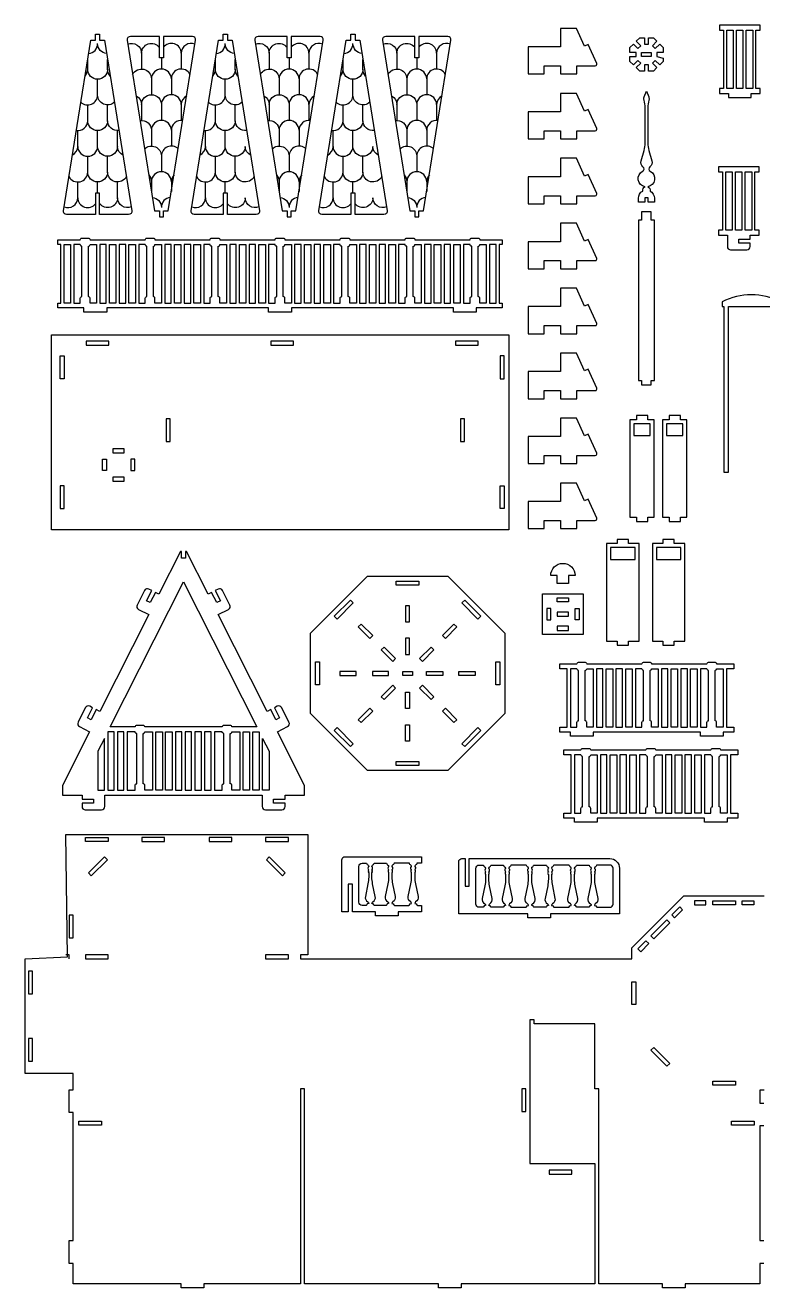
# Model space of a CAD drawing. Extents: x 64.8 to 151.3, y 2.3 to 77.9.
# Drawn here: x 65.42 to 88.12, y 39 to 77.87 of the extents above; entities that cross this region are included whole.
import ezdxf

# ---------------------------------------------------------------- set-up
doc = ezdxf.new("R2010")
doc.units = 0
doc.header["$MEASUREMENT"] = 0
doc.layers.add('LAYER1', color=18, linetype='CONTINUOUS')

msp = doc.modelspace()

# ---------------------------------------------------------------- linework, layer by layer
at = {"layer": 'LAYER1'}
for points in [[(80.897, 77.209), (80.897, 76.375), (81.397, 76.375), (81.397, 76.625), (81.897, 76.625), (81.897, 76.375), (82.397, 76.375), (82.397, 76.625), (82.965, 76.625, 0.543691), (83.01, 76.695), (82.749, 77.28), (82.635, 77.228), (82.389, 77.776), (81.897, 77.776), (81.897, 77.209)], [(67.434, 77.411), (67.583, 77.411), (67.583, 77.604), (67.708, 77.604), (67.708, 77.411), (67.857, 77.411), (68.699, 72.163, -0.464243), (68.6, 72.047), (67.708, 72.047), (67.708, 72.708), (67.583, 72.708), (67.583, 72.047), (66.691, 72.047, -0.464243), (66.593, 72.163)], [(69.397, 72.163), (69.546, 72.163), (69.546, 71.97), (69.671, 71.97), (69.671, 72.163), (69.82, 72.163), (70.662, 77.411, 0.464243), (70.563, 77.527), (69.671, 77.527), (69.671, 76.866), (69.546, 76.866), (69.546, 77.527), (68.654, 77.527, 0.464243), (68.556, 77.411)], [(71.365, 77.411), (71.514, 77.411), (71.514, 77.604), (71.639, 77.604), (71.639, 77.411), (71.788, 77.411), (72.629, 72.163, -0.464243), (72.531, 72.047), (71.639, 72.047), (71.639, 72.708), (71.514, 72.708), (71.514, 72.047), (70.622, 72.047, -0.464243), (70.523, 72.163)], [(73.328, 72.163), (73.477, 72.163), (73.477, 71.97), (73.602, 71.97), (73.602, 72.163), (73.751, 72.163), (74.592, 77.411, 0.464243), (74.494, 77.527), (73.602, 77.527), (73.602, 76.866), (73.477, 76.866), (73.477, 77.527), (72.585, 77.527, 0.464243), (72.487, 77.411)], [(75.295, 77.411), (75.445, 77.411), (75.445, 77.604), (75.57, 77.604), (75.57, 77.411), (75.719, 77.411), (76.56, 72.163, -0.464243), (76.461, 72.047), (75.57, 72.047), (75.57, 72.708), (75.445, 72.708), (75.445, 72.047), (74.553, 72.047, -0.464243), (74.454, 72.163)], [(77.258, 72.163), (77.408, 72.163), (77.408, 71.97), (77.533, 71.97), (77.533, 72.163), (77.682, 72.163), (78.523, 77.411, 0.464243), (78.424, 77.527), (77.533, 77.527), (77.533, 76.866), (77.408, 76.866), (77.408, 77.527), (76.516, 77.527, 0.464243), (76.417, 77.411)], [(84.66, 73.378, -0.718799), (84.583, 72.902, -0.374013), (84.653, 72.769, -0.284044), (84.79, 72.547), (84.79, 72.431), (84.593, 72.431), (84.593, 72.556), (84.49, 72.556), (84.49, 72.431), (84.293, 72.431), (84.293, 72.547, -0.284044), (84.43, 72.769, -0.374013), (84.5, 72.902, -0.718799), (84.423, 73.378, 0.544401), (84.435, 73.516, -0.306065), (84.375, 73.7), (84.468, 74.021, 0.070039), (84.5, 74.25), (84.5, 75.335, 0.071071), (84.467, 75.567, -0.166187), (84.471, 75.665), (84.541, 75.843), (84.611, 75.665, -0.166187), (84.616, 75.567, 0.071071), (84.583, 75.335), (84.583, 74.25, 0.070039), (84.615, 74.021), (84.707, 73.7, -0.306065), (84.648, 73.516, 0.544401)], [(80.897, 75.209), (80.897, 74.375), (81.397, 74.375), (81.397, 74.625), (81.897, 74.625), (81.897, 74.375), (82.397, 74.375), (82.397, 74.625), (82.965, 74.625, 0.543691), (83.01, 74.695), (82.749, 75.28), (82.635, 75.228), (82.389, 75.776), (81.897, 75.776), (81.897, 75.209)], [(80.897, 73.209), (80.897, 72.375), (81.397, 72.375), (81.397, 72.625), (81.897, 72.625), (81.897, 72.375), (82.397, 72.375), (82.397, 72.625), (82.965, 72.625, 0.543691), (83.01, 72.695), (82.749, 73.28), (82.635, 73.228), (82.389, 73.776), (81.897, 73.776), (81.897, 73.209)], [(87.032, 71.06, 0.414214), (87.132, 70.96), (87.632, 70.96, 0.414214), (87.732, 71.06), (87.732, 71.16), (87.382, 71.16), (87.382, 71.285), (87.732, 71.285), (87.732, 71.41), (88.007, 71.41), (88.007, 71.56), (87.882, 71.56), (87.882, 73.36), (88.007, 73.36), (88.007, 73.51), (86.757, 73.51), (86.757, 73.36), (86.882, 73.36), (86.882, 71.56), (86.757, 71.56), (86.757, 71.41), (87.032, 71.41)], [(80.897, 71.209), (80.897, 70.375), (81.397, 70.375), (81.397, 70.625), (81.897, 70.625), (81.897, 70.375), (82.397, 70.375), (82.397, 70.625), (82.965, 70.625, 0.543691), (83.01, 70.695), (82.749, 71.28), (82.635, 71.228), (82.389, 71.776), (81.897, 71.776), (81.897, 71.209)], [(80.097, 69.169), (79.297, 69.169), (79.297, 69.044), (78.597, 69.044), (78.597, 69.169), (73.611, 69.169), (73.611, 69.044), (72.911, 69.044), (72.911, 69.169), (67.925, 69.169), (67.925, 69.044), (67.225, 69.044), (67.225, 69.169), (66.425, 69.169), (66.425, 69.319), (66.511, 69.319), (66.511, 71.119), (66.425, 71.119), (66.425, 71.269), (67.111, 71.269, -0.414214), (67.161, 71.319), (67.361, 71.319, -0.414214), (67.411, 71.269), (69.111, 71.269, -0.414214), (69.161, 71.319), (69.361, 71.319, -0.414214), (69.411, 71.269), (71.111, 71.269, -0.414214), (71.161, 71.319), (71.361, 71.319, -0.414214), (71.411, 71.269), (73.111, 71.269, -0.414214), (73.161, 71.319), (73.361, 71.319, -0.414214), (73.411, 71.269), (75.111, 71.269, -0.414214), (75.161, 71.319), (75.361, 71.319, -0.414214), (75.411, 71.269), (77.111, 71.269, -0.414214), (77.161, 71.319), (77.361, 71.319, -0.414214), (77.411, 71.269), (79.111, 71.269, -0.414214), (79.161, 71.319), (79.361, 71.319, -0.414214), (79.411, 71.269), (80.097, 71.269), (80.097, 71.119), (80.011, 71.119), (80.011, 69.319), (80.097, 69.319)], [(67.161, 69.519), (67.161, 71.069, -0.414214), (67.111, 71.119), (66.911, 71.119), (66.911, 69.319), (67.111, 69.319), (67.111, 69.469, -0.414214)], [(67.361, 69.519), (67.361, 71.069, 0.414214), (67.411, 71.119), (67.611, 71.119), (67.611, 69.319), (67.411, 69.319), (67.411, 69.469, 0.414214)], [(69.111, 69.319), (69.111, 69.469, -0.414214), (69.161, 69.519), (69.161, 71.069, -0.414214), (69.111, 71.119), (68.911, 71.119), (68.911, 69.319)], [(69.411, 69.319), (69.411, 69.469, 0.414214), (69.361, 69.519), (69.361, 71.069, 0.414214), (69.411, 71.119), (69.611, 71.119), (69.611, 69.319)], [(71.161, 69.519), (71.161, 71.069, -0.414214), (71.111, 71.119), (70.911, 71.119), (70.911, 69.319), (71.111, 69.319), (71.111, 69.469, -0.414214)], [(71.361, 69.519), (71.361, 71.069, 0.414214), (71.411, 71.119), (71.611, 71.119), (71.611, 69.319), (71.411, 69.319), (71.411, 69.469, 0.414214)], [(73.111, 69.319), (73.111, 69.469, -0.414214), (73.161, 69.519), (73.161, 71.069, -0.414214), (73.111, 71.119), (72.911, 71.119), (72.911, 69.319)], [(73.411, 69.319), (73.411, 69.469, 0.414214), (73.361, 69.519), (73.361, 71.069, 0.414214), (73.411, 71.119), (73.611, 71.119), (73.611, 69.319)], [(75.161, 69.519), (75.161, 71.069, -0.414214), (75.111, 71.119), (74.911, 71.119), (74.911, 69.319), (75.111, 69.319), (75.111, 69.469, -0.414214)], [(75.411, 69.319), (75.411, 69.469, 0.414214), (75.361, 69.519), (75.361, 71.069, 0.414214), (75.411, 71.119), (75.611, 71.119), (75.611, 69.319)], [(77.161, 69.519), (77.161, 71.069, -0.414214), (77.111, 71.119), (76.911, 71.119), (76.911, 69.319), (77.111, 69.319), (77.111, 69.469, -0.414214)], [(77.411, 69.319), (77.411, 69.469, 0.414214), (77.361, 69.519), (77.361, 71.069, 0.414214), (77.411, 71.119), (77.611, 71.119), (77.611, 69.319)], [(79.161, 69.519), (79.161, 71.069, -0.414214), (79.111, 71.119), (78.911, 71.119), (78.911, 69.319), (79.111, 69.319), (79.111, 69.469, -0.414214)], [(79.411, 69.319), (79.411, 69.469, 0.414214), (79.361, 69.519), (79.361, 71.069, 0.414214), (79.411, 71.119), (79.611, 71.119), (79.611, 69.319)], [(80.897, 69.209), (80.897, 68.375), (81.397, 68.375), (81.397, 68.625), (81.897, 68.625), (81.897, 68.375), (82.397, 68.375), (82.397, 68.625), (82.965, 68.625, 0.543691), (83.01, 68.695), (82.749, 69.28), (82.635, 69.228), (82.389, 69.776), (81.897, 69.776), (81.897, 69.209)], [(87.072, 64.109), (87.072, 69.209), (88.472, 69.209), (88.472, 64.109), (88.622, 64.109), (88.622, 69.209), (88.672, 69.209), (88.672, 69.359, 0.238913), (86.872, 69.359), (86.872, 69.209), (86.922, 69.209), (86.922, 64.109)], [(80.897, 67.209), (80.897, 66.375), (81.397, 66.375), (81.397, 66.625), (81.897, 66.625), (81.897, 66.375), (82.397, 66.375), (82.397, 66.625), (82.965, 66.625, 0.543691), (83.01, 66.695), (82.749, 67.28), (82.635, 67.228), (82.389, 67.776), (81.897, 67.776), (81.897, 67.209)], [(80.897, 65.209), (80.897, 64.375), (81.397, 64.375), (81.397, 64.625), (81.897, 64.625), (81.897, 64.375), (82.397, 64.375), (82.397, 64.625), (82.965, 64.625, 0.543691), (83.01, 64.695), (82.749, 65.28), (82.635, 65.228), (82.389, 65.776), (81.897, 65.776), (81.897, 65.209)], [(80.897, 63.209), (80.897, 62.375), (81.397, 62.375), (81.397, 62.625), (81.897, 62.625), (81.897, 62.375), (82.397, 62.375), (82.397, 62.625), (82.965, 62.625, 0.543691), (83.01, 62.695), (82.749, 63.28), (82.635, 63.228), (82.389, 63.776), (81.897, 63.776), (81.897, 63.209)], [(73.315, 53.717, 0.414214), (73.415, 53.817), (73.415, 53.917), (73.065, 53.917), (73.065, 54.042), (73.415, 54.042), (73.415, 54.167), (74.015, 54.167), (74.015, 54.469), (73.18, 56.122), (73.493, 56.279, 0.414214), (73.537, 56.414), (73.312, 56.86, 0.414214), (73.177, 56.904), (73.088, 56.859), (73.246, 56.547), (73.134, 56.49), (72.976, 56.803), (72.865, 56.747), (71.359, 59.729), (71.671, 59.887, 0.414214), (71.716, 60.022), (71.49, 60.468, 0.414214), (71.356, 60.512), (71.267, 60.467), (71.424, 60.155), (71.313, 60.098), (71.155, 60.411), (71.044, 60.354), (70.381, 61.667), (70.352, 61.667), (70.352, 61.467), (70.227, 61.467), (70.227, 61.667), (70.198, 61.667), (69.535, 60.354), (69.424, 60.411), (69.266, 60.098), (69.155, 60.155), (69.312, 60.467), (69.223, 60.512, 0.414214), (69.089, 60.468), (68.863, 60.022, 0.414214), (68.908, 59.887), (69.22, 59.729), (67.714, 56.747), (67.603, 56.803), (67.445, 56.49), (67.333, 56.547), (67.491, 56.859), (67.402, 56.904, 0.414214), (67.267, 56.86), (67.042, 56.414, 0.414214), (67.086, 56.279), (67.399, 56.122), (66.565, 54.469), (66.565, 54.167), (67.165, 54.167), (67.165, 54.042), (67.515, 54.042), (67.515, 53.917), (67.165, 53.917), (67.165, 53.817, 0.414214), (67.265, 53.717), (67.765, 53.717, 0.414214), (67.865, 53.817), (67.865, 54.167), (72.715, 54.167), (72.715, 53.817, 0.414214), (72.815, 53.717)], [(82.345, 60.93), (82.145, 60.93), (82.145, 60.68), (81.795, 60.68), (81.795, 60.93), (81.595, 60.93, -0.414214), (81.97, 61.305, -0.414214)], [(71.781, 56.267, 0.414214), (71.731, 56.317), (71.531, 56.317, 0.414214), (71.481, 56.267), (69.098, 56.267, 0.414214), (69.048, 56.317), (68.848, 56.317, 0.414214), (68.798, 56.267), (68.032, 56.267), (70.29, 60.739), (72.547, 56.267)], [(82.902, 55.985), (82.202, 55.985), (82.202, 56.11), (81.871, 56.11), (81.871, 56.26), (82.102, 56.26), (82.102, 58.06), (81.871, 58.06), (81.871, 58.21), (82.402, 58.21, -0.414214), (82.452, 58.26), (82.652, 58.26, -0.414214), (82.702, 58.21), (84.402, 58.21, -0.414214), (84.452, 58.26), (84.652, 58.26, -0.414214), (84.702, 58.21), (86.402, 58.21, -0.414214), (86.452, 58.26), (86.652, 58.26, -0.414214), (86.702, 58.21), (87.232, 58.21), (87.232, 58.06), (87.002, 58.06), (87.002, 56.26), (87.232, 56.26), (87.232, 56.11), (86.902, 56.11), (86.902, 55.985), (86.202, 55.985), (86.202, 56.11), (82.902, 56.11)], [(82.452, 56.46), (82.452, 58.01, -0.414214), (82.402, 58.06), (82.202, 58.06), (82.202, 56.26), (82.402, 56.26), (82.402, 56.41, -0.414214)], [(82.652, 56.46), (82.652, 58.01, 0.414214), (82.702, 58.06), (82.902, 58.06), (82.902, 56.26), (82.702, 56.26), (82.702, 56.41, 0.414214)], [(84.402, 56.26), (84.402, 56.41, -0.414214), (84.452, 56.46), (84.452, 58.01, -0.414214), (84.402, 58.06), (84.202, 58.06), (84.202, 56.26)], [(84.702, 56.26), (84.702, 56.41, 0.414214), (84.652, 56.46), (84.652, 58.01, 0.414214), (84.702, 58.06), (84.902, 58.06), (84.902, 56.26)], [(86.452, 56.46), (86.452, 58.01, -0.414214), (86.402, 58.06), (86.202, 58.06), (86.202, 56.26), (86.402, 56.26), (86.402, 56.41, -0.414214)], [(86.702, 56.26), (86.702, 56.41, 0.414214), (86.652, 56.46), (86.652, 58.01, 0.414214), (86.702, 58.06), (86.902, 58.06), (86.902, 56.26)], [(68.556, 54.317), (68.798, 54.317), (68.798, 54.467, -0.414214), (68.848, 54.517), (68.848, 56.067, -0.414214), (68.798, 56.117), (68.556, 56.117)], [(69.34, 54.317), (69.098, 54.317), (69.098, 54.467, 0.414214), (69.048, 54.517), (69.048, 56.067, 0.414214), (69.098, 56.117), (69.34, 56.117)], [(71.24, 54.317), (71.481, 54.317), (71.481, 54.467, -0.414214), (71.531, 54.517), (71.531, 56.067, -0.414214), (71.481, 56.117), (71.24, 56.117)], [(72.023, 54.317), (71.781, 54.317), (71.781, 54.467, 0.414214), (71.731, 54.517), (71.731, 56.067, 0.414214), (71.781, 56.117), (72.023, 56.117)], [(83.026, 53.334), (82.326, 53.334), (82.326, 53.459), (81.995, 53.459), (81.995, 53.609), (82.226, 53.609), (82.226, 55.409), (81.995, 55.409), (81.995, 55.559), (82.526, 55.559, -0.414214), (82.576, 55.609), (82.776, 55.609, -0.414214), (82.826, 55.559), (84.526, 55.559, -0.414214), (84.576, 55.609), (84.776, 55.609, -0.414214), (84.826, 55.559), (86.526, 55.559, -0.414214), (86.576, 55.609), (86.776, 55.609, -0.414214), (86.826, 55.559), (87.356, 55.559), (87.356, 55.409), (87.126, 55.409), (87.126, 53.609), (87.356, 53.609), (87.356, 53.459), (87.026, 53.459), (87.026, 53.334), (86.326, 53.334), (86.326, 53.459), (83.026, 53.459)], [(82.576, 53.809), (82.576, 55.359, -0.414214), (82.526, 55.409), (82.326, 55.409), (82.326, 53.609), (82.526, 53.609), (82.526, 53.759, -0.414214)], [(82.776, 53.809), (82.776, 55.359, 0.414214), (82.826, 55.409), (83.026, 55.409), (83.026, 53.609), (82.826, 53.609), (82.826, 53.759, 0.414214)], [(84.526, 53.609), (84.526, 53.759, -0.414214), (84.576, 53.809), (84.576, 55.359, -0.414214), (84.526, 55.409), (84.326, 55.409), (84.326, 53.609)], [(84.826, 53.609), (84.826, 53.759, 0.414214), (84.776, 53.809), (84.776, 55.359, 0.414214), (84.826, 55.409), (85.026, 55.409), (85.026, 53.609)], [(86.576, 53.809), (86.576, 55.359, -0.414214), (86.526, 55.409), (86.326, 55.409), (86.326, 53.609), (86.526, 53.609), (86.526, 53.759, -0.414214)], [(86.826, 53.609), (86.826, 53.759, 0.414214), (86.776, 53.809), (86.776, 55.359, 0.414214), (86.826, 55.409), (87.026, 55.409), (87.026, 53.609)], [(77.613, 50.573), (76.901, 50.573), (76.901, 50.448), (76.201, 50.448), (76.201, 50.573), (75.488, 50.573), (75.488, 51.423), (75.363, 51.423), (75.363, 50.573), (75.163, 50.573), (75.163, 52.173, -0.414214), (75.263, 52.273), (75.363, 52.273), (75.488, 52.273), (77.613, 52.273), (77.613, 52.073), (77.489, 52.073, 0.352171), (77.47, 52.057, -0.244569), (77.44, 52.022, 0.294683), (77.41, 51.977, 0.187098), (77.412, 51.97, -0.375636), (77.411, 51.864, 0.584261), (77.414, 51.856, -0.594353), (77.42, 51.838, 0.39765), (77.42, 51.831, -0.39765), (77.42, 51.816, 0.39765), (77.42, 51.809, -0.600564), (77.414, 51.791, 0.366837), (77.41, 51.786), (77.41, 51.643, 0.051698), (77.431, 51.438), (77.512, 51.049, -0.328849), (77.435, 50.88, 0.272519), (77.41, 50.836), (77.41, 50.828), (77.421, 50.828, -0.352171), (77.47, 50.789, 0.352171), (77.489, 50.773), (77.613, 50.773)], [(78.862, 52.215), (78.962, 52.215), (78.962, 51.365), (79.087, 51.365), (79.087, 52.215), (83.412, 52.215, -0.414214), (83.712, 51.915), (83.712, 50.515), (81.587, 50.515), (81.587, 50.39), (80.887, 50.39), (80.887, 50.515), (78.762, 50.515), (78.762, 52.115, -0.414214)], [(75.965, 50.88, -0.272519), (75.991, 50.836), (75.991, 50.828), (75.979, 50.828, 0.352171), (75.93, 50.789, -0.352171), (75.911, 50.773), (75.788, 50.773, -0.414214), (75.688, 50.873), (75.688, 51.973, -0.414214), (75.788, 52.073), (75.911, 52.073, -0.352171), (75.93, 52.057, 0.244569), (75.96, 52.022, -0.294683), (75.991, 51.977, -0.187098), (75.988, 51.97, 0.375636), (75.989, 51.864, -0.584261), (75.986, 51.856, 0.594353), (75.98, 51.838, -0.39765), (75.98, 51.831, 0.39765), (75.98, 51.816, -0.39765), (75.98, 51.809, 0.600564), (75.986, 51.791, -0.366837), (75.991, 51.786), (75.991, 51.643, -0.051698), (75.969, 51.438), (75.888, 51.049, 0.328849)], [(76.348, 52.073), (76.525, 52.073, -0.352171), (76.544, 52.057, 0.244569), (76.574, 52.022, -0.294683), (76.605, 51.977, -0.187098), (76.602, 51.97, 0.375636), (76.603, 51.864, -0.584261), (76.6, 51.856, 0.594353), (76.594, 51.838, -0.39765), (76.594, 51.831, 0.39765), (76.594, 51.816, -0.39765), (76.594, 51.809, 0.600564), (76.601, 51.791, -0.366837), (76.605, 51.786), (76.605, 51.643, -0.051698), (76.583, 51.438), (76.502, 51.049, 0.328849), (76.579, 50.88, -0.272519), (76.605, 50.836), (76.605, 50.828), (76.593, 50.828, 0.352171), (76.544, 50.789, -0.352171), (76.525, 50.773), (76.348, 50.773), (76.171, 50.773, -0.352171), (76.151, 50.789, 0.352171), (76.102, 50.828), (76.091, 50.828), (76.091, 50.836, -0.272519), (76.116, 50.88, 0.328849), (76.193, 51.049), (76.112, 51.438, -0.051698), (76.091, 51.643), (76.091, 51.786, -0.366837), (76.095, 51.791, 0.600564), (76.101, 51.809, -0.39765), (76.101, 51.816, 0.39765), (76.101, 51.831, -0.39765), (76.101, 51.838, 0.594353), (76.095, 51.856, -0.584261), (76.092, 51.864, 0.375636), (76.093, 51.97, -0.187098), (76.091, 51.977, -0.294683), (76.121, 52.022, 0.244569), (76.151, 52.057, -0.352171), (76.171, 52.073)], [(77.007, 50.773), (77.23, 50.773, 0.352171), (77.249, 50.789, -0.352171), (77.298, 50.828), (77.31, 50.828), (77.31, 50.836, 0.272519), (77.284, 50.88, -0.328849), (77.207, 51.049), (77.288, 51.438, 0.051698), (77.31, 51.643), (77.31, 51.786, 0.366837), (77.305, 51.791, -0.600564), (77.299, 51.809, 0.39765), (77.299, 51.816, -0.39765), (77.299, 51.831, 0.39765), (77.299, 51.838, -0.594353), (77.305, 51.856, 0.584261), (77.308, 51.864, -0.375636), (77.307, 51.97, 0.187098), (77.31, 51.977, 0.294683), (77.279, 52.022, -0.244569), (77.249, 52.057, 0.352171), (77.23, 52.073), (77.007, 52.073), (76.785, 52.073, 0.352171), (76.765, 52.057, -0.244569), (76.736, 52.022, 0.294683), (76.705, 51.977, 0.187098), (76.707, 51.97, -0.375636), (76.706, 51.864, 0.584261), (76.709, 51.856, -0.594353), (76.715, 51.838, 0.39765), (76.715, 51.831, -0.39765), (76.715, 51.816, 0.39765), (76.715, 51.809, -0.600564), (76.709, 51.791, 0.366837), (76.705, 51.786), (76.705, 51.643, 0.051698), (76.726, 51.438), (76.808, 51.049, -0.328849), (76.731, 50.88, 0.272519), (76.705, 50.836), (76.705, 50.828), (76.716, 50.828, -0.352171), (76.765, 50.789, 0.352171), (76.785, 50.773)], [(79.564, 50.822, -0.272519), (79.589, 50.778), (79.589, 50.77), (79.578, 50.77, 0.352171), (79.529, 50.73, -0.352171), (79.509, 50.715), (79.387, 50.715, -0.414214), (79.287, 50.815), (79.287, 51.915, -0.414214), (79.387, 52.015), (79.509, 52.015, -0.352171), (79.529, 51.999, 0.244569), (79.559, 51.964, -0.294683), (79.589, 51.919, -0.187098), (79.587, 51.912, 0.375636), (79.588, 51.806, -0.584261), (79.585, 51.798, 0.594353), (79.579, 51.78, -0.39765), (79.579, 51.773, 0.39765), (79.579, 51.758, -0.39765), (79.579, 51.751, 0.600564), (79.585, 51.732, -0.366837), (79.589, 51.728), (79.589, 51.584, -0.051698), (79.568, 51.379), (79.487, 50.99, 0.328849)], [(79.946, 52.015), (80.124, 52.015, -0.352171), (80.143, 51.999, 0.244569), (80.173, 51.964, -0.294683), (80.203, 51.919, -0.187098), (80.201, 51.912, 0.375636), (80.202, 51.806, -0.584261), (80.199, 51.798, 0.594353), (80.193, 51.78, -0.39765), (80.193, 51.773, 0.39765), (80.193, 51.758, -0.39765), (80.193, 51.751, 0.600564), (80.199, 51.732, -0.366837), (80.203, 51.728), (80.203, 51.584, -0.051698), (80.182, 51.379), (80.101, 50.99, 0.328849), (80.178, 50.822, -0.272519), (80.203, 50.778), (80.203, 50.77), (80.192, 50.77, 0.352171), (80.143, 50.73, -0.352171), (80.124, 50.715), (79.946, 50.715), (79.769, 50.715, -0.352171), (79.75, 50.73, 0.352171), (79.701, 50.77), (79.689, 50.77), (79.689, 50.778, -0.272519), (79.715, 50.822, 0.328849), (79.792, 50.99), (79.711, 51.379, -0.051698), (79.689, 51.584), (79.689, 51.728, -0.366837), (79.694, 51.732, 0.600564), (79.7, 51.751, -0.39765), (79.7, 51.758, 0.39765), (79.7, 51.773, -0.39765), (79.7, 51.78, 0.594353), (79.694, 51.798, -0.584261), (79.691, 51.806, 0.375636), (79.692, 51.912, -0.187098), (79.689, 51.919, -0.294683), (79.72, 51.964, 0.244569), (79.75, 51.999, -0.352171), (79.769, 52.015)], [(80.606, 50.715), (80.828, 50.715, 0.352171), (80.848, 50.73, -0.352171), (80.897, 50.77), (80.908, 50.77), (80.908, 50.778, 0.272519), (80.883, 50.822, -0.328849), (80.806, 50.99), (80.887, 51.379, 0.051698), (80.908, 51.584), (80.908, 51.728, 0.366837), (80.904, 51.732, -0.600564), (80.898, 51.751, 0.39765), (80.898, 51.758, -0.39765), (80.898, 51.773, 0.39765), (80.898, 51.78, -0.594353), (80.904, 51.798, 0.584261), (80.907, 51.806, -0.375636), (80.906, 51.912, 0.187098), (80.908, 51.919, 0.294683), (80.878, 51.964, -0.244569), (80.848, 51.999, 0.352171), (80.828, 52.015), (80.606, 52.015), (80.383, 52.015, 0.352171), (80.364, 51.999, -0.244569), (80.334, 51.964, 0.294683), (80.304, 51.919, 0.187098), (80.306, 51.912, -0.375636), (80.305, 51.806, 0.584261), (80.308, 51.798, -0.594353), (80.314, 51.78, 0.39765), (80.314, 51.773, -0.39765), (80.314, 51.758, 0.39765), (80.314, 51.751, -0.600564), (80.308, 51.732, 0.366837), (80.303, 51.728), (80.303, 51.584, 0.051698), (80.325, 51.379), (80.406, 50.99, -0.328849), (80.329, 50.822, 0.272519), (80.303, 50.778), (80.303, 50.77), (80.315, 50.77, -0.352171), (80.364, 50.73, 0.352171), (80.383, 50.715)], [(81.265, 52.015), (81.443, 52.015, -0.352171), (81.462, 51.999, 0.244569), (81.492, 51.964, -0.294683), (81.522, 51.919, -0.187098), (81.52, 51.912, 0.375636), (81.521, 51.806, -0.584261), (81.518, 51.798, 0.594353), (81.512, 51.78, -0.39765), (81.512, 51.773, 0.39765), (81.512, 51.758, -0.39765), (81.512, 51.751, 0.600564), (81.518, 51.732, -0.366837), (81.522, 51.728), (81.522, 51.584, -0.051698), (81.501, 51.379), (81.42, 50.99, 0.328849), (81.497, 50.822, -0.272519), (81.522, 50.778), (81.522, 50.77), (81.511, 50.77, 0.352171), (81.462, 50.73, -0.352171), (81.443, 50.715), (81.265, 50.715), (81.088, 50.715, -0.352171), (81.069, 50.73, 0.352171), (81.02, 50.77), (81.008, 50.77), (81.008, 50.778, -0.272519), (81.034, 50.822, 0.328849), (81.111, 50.99), (81.03, 51.379, -0.051698), (81.008, 51.584), (81.008, 51.728, -0.366837), (81.013, 51.732, 0.600564), (81.019, 51.751, -0.39765), (81.019, 51.758, 0.39765), (81.019, 51.773, -0.39765), (81.019, 51.78, 0.594353), (81.013, 51.798, -0.584261), (81.01, 51.806, 0.375636), (81.011, 51.912, -0.187098), (81.008, 51.919, -0.294683), (81.039, 51.964, 0.244569), (81.069, 51.999, -0.352171), (81.088, 52.015)], [(81.925, 50.715), (82.147, 50.715, 0.352171), (82.167, 50.73, -0.352171), (82.216, 50.77), (82.227, 50.77), (82.227, 50.778, 0.272519), (82.202, 50.822, -0.328849), (82.124, 50.99), (82.206, 51.379, 0.051698), (82.227, 51.584), (82.227, 51.728, 0.366837), (82.223, 51.732, -0.600564), (82.217, 51.751, 0.39765), (82.217, 51.758, -0.39765), (82.217, 51.773, 0.39765), (82.217, 51.78, -0.594353), (82.223, 51.798, 0.584261), (82.226, 51.806, -0.375636), (82.225, 51.912, 0.187098), (82.227, 51.919, 0.294683), (82.197, 51.964, -0.244569), (82.167, 51.999, 0.352171), (82.147, 52.015), (81.925, 52.015), (81.702, 52.015, 0.352171), (81.683, 51.999, -0.244569), (81.653, 51.964, 0.294683), (81.622, 51.919, 0.187098), (81.625, 51.912, -0.375636), (81.624, 51.806, 0.584261), (81.627, 51.798, -0.594353), (81.633, 51.78, 0.39765), (81.633, 51.773, -0.39765), (81.633, 51.758, 0.39765), (81.633, 51.751, -0.600564), (81.627, 51.732, 0.366837), (81.622, 51.728), (81.622, 51.584, 0.051698), (81.644, 51.379), (81.725, 50.99, -0.328849), (81.648, 50.822, 0.272519), (81.622, 50.778), (81.622, 50.77), (81.634, 50.77, -0.352171), (81.683, 50.73, 0.352171), (81.702, 50.715)], [(82.584, 52.015), (82.761, 52.015, -0.352171), (82.781, 51.999, 0.244569), (82.811, 51.964, -0.294683), (82.841, 51.919, -0.187098), (82.839, 51.912, 0.375636), (82.84, 51.806, -0.584261), (82.837, 51.798, 0.594353), (82.831, 51.78, -0.39765), (82.831, 51.773, 0.39765), (82.831, 51.758, -0.39765), (82.831, 51.751, 0.600564), (82.837, 51.732, -0.366837), (82.841, 51.728), (82.841, 51.584, -0.051698), (82.82, 51.379), (82.739, 50.99, 0.328849), (82.816, 50.822, -0.272519), (82.841, 50.778), (82.841, 50.77), (82.83, 50.77, 0.352171), (82.781, 50.73, -0.352171), (82.761, 50.715), (82.584, 50.715), (82.407, 50.715, -0.352171), (82.388, 50.73, 0.352171), (82.339, 50.77), (82.327, 50.77), (82.327, 50.778, -0.272519), (82.353, 50.822, 0.328849), (82.43, 50.99), (82.349, 51.379, -0.051698), (82.327, 51.584), (82.327, 51.728, -0.366837), (82.331, 51.732, 0.600564), (82.338, 51.751, -0.39765), (82.338, 51.758, 0.39765), (82.338, 51.773, -0.39765), (82.338, 51.78, 0.594353), (82.332, 51.798, -0.584261), (82.329, 51.806, 0.375636), (82.33, 51.912, -0.187098), (82.327, 51.919, -0.294683), (82.358, 51.964, 0.244569), (82.388, 51.999, -0.352171), (82.407, 52.015)], [(83.512, 50.815), (83.512, 51.915, 0.414214), (83.412, 52.015), (83.021, 52.015, 0.352171), (83.002, 51.999, -0.244569), (82.972, 51.964, 0.294683), (82.941, 51.919, 0.187098), (82.944, 51.912, -0.375636), (82.943, 51.806, 0.584261), (82.946, 51.798, -0.594353), (82.952, 51.78, 0.39765), (82.952, 51.773, -0.39765), (82.952, 51.758, 0.39765), (82.952, 51.751, -0.600564), (82.946, 51.732, 0.366837), (82.941, 51.728), (82.941, 51.584, 0.051698), (82.963, 51.379), (83.044, 50.99, -0.328849), (82.967, 50.822, 0.272519), (82.941, 50.778), (82.941, 50.77), (82.953, 50.77, -0.352171), (83.002, 50.73, 0.352171), (83.021, 50.715), (83.412, 50.715, 0.414214)]]:
    msp.add_lwpolyline(points, format="xyb", close=True, dxfattribs=at)
for points in [[(87.763, 75.774), (88.038, 75.774), (88.038, 75.924), (87.913, 75.924), (87.913, 77.724), (88.038, 77.724), (88.038, 77.874), (86.788, 77.874), (86.788, 77.724), (86.913, 77.724), (86.913, 75.924), (86.788, 75.924), (86.788, 75.774), (87.063, 75.774), (87.063, 75.649), (87.763, 75.649)], [(85.056, 76.86), (85.056, 76.762), (84.95, 76.656), (84.814, 76.793), (84.725, 76.704), (84.862, 76.568), (84.756, 76.462), (84.607, 76.462), (84.607, 76.655), (84.482, 76.655), (84.482, 76.462), (84.333, 76.462), (84.228, 76.568), (84.364, 76.704), (84.276, 76.793), (84.139, 76.656), (84.034, 76.762), (84.034, 76.911), (84.227, 76.911), (84.227, 77.036), (84.034, 77.036), (84.034, 77.185), (84.139, 77.29), (84.276, 77.154), (84.364, 77.242), (84.228, 77.379), (84.333, 77.484), (84.482, 77.484), (84.482, 77.291), (84.607, 77.291), (84.607, 77.484), (84.756, 77.484), (84.862, 77.379), (84.725, 77.242), (84.814, 77.154), (84.95, 77.29), (85.056, 77.185), (85.056, 77.036), (84.863, 77.036), (84.863, 76.911)], [(87.013, 75.924), (87.013, 77.724), (87.213, 77.724), (87.213, 75.924)], [(87.313, 75.924), (87.313, 77.724), (87.513, 77.724), (87.513, 75.924)], [(87.613, 75.924), (87.613, 77.724), (87.813, 77.724), (87.813, 75.924)], [(84.393, 76.911), (84.393, 77.036), (84.69, 77.036), (84.69, 76.911)], [(86.982, 71.56), (86.982, 73.36), (87.182, 73.36), (87.182, 71.56)], [(87.282, 71.56), (87.282, 73.36), (87.482, 73.36), (87.482, 71.56)], [(87.582, 71.56), (87.582, 73.36), (87.782, 73.36), (87.782, 71.56)], [(84.69, 71.877), (84.69, 72.127), (84.393, 72.127), (84.393, 71.877), (84.293, 71.877), (84.293, 66.931), (84.393, 66.931), (84.393, 66.806), (84.69, 66.806), (84.69, 66.931), (84.79, 66.931), (84.79, 71.877)], [(66.611, 69.319), (66.611, 71.119), (66.811, 71.119), (66.811, 69.319)], [(67.911, 69.319), (67.911, 71.119), (67.711, 71.119), (67.711, 69.319)], [(68.211, 71.119), (68.211, 69.319), (68.011, 69.319), (68.011, 71.119)], [(68.511, 69.319), (68.511, 71.119), (68.311, 71.119), (68.311, 69.319)], [(68.811, 71.119), (68.811, 69.319), (68.611, 69.319), (68.611, 71.119)], [(69.711, 71.119), (69.711, 69.319), (69.911, 69.319), (69.911, 71.119)], [(70.011, 69.319), (70.011, 71.119), (70.211, 71.119), (70.211, 69.319)], [(70.311, 71.119), (70.311, 69.319), (70.511, 69.319), (70.511, 71.119)], [(70.611, 69.319), (70.611, 71.119), (70.811, 71.119), (70.811, 69.319)], [(71.911, 69.319), (71.911, 71.119), (71.711, 71.119), (71.711, 69.319)], [(72.211, 71.119), (72.211, 69.319), (72.011, 69.319), (72.011, 71.119)], [(72.511, 69.319), (72.511, 71.119), (72.311, 71.119), (72.311, 69.319)], [(72.811, 71.119), (72.811, 69.319), (72.611, 69.319), (72.611, 71.119)], [(73.711, 71.119), (73.711, 69.319), (73.911, 69.319), (73.911, 71.119)], [(74.011, 69.319), (74.011, 71.119), (74.211, 71.119), (74.211, 69.319)], [(74.311, 71.119), (74.311, 69.319), (74.511, 69.319), (74.511, 71.119)], [(74.611, 69.319), (74.611, 71.119), (74.811, 71.119), (74.811, 69.319)], [(75.711, 71.119), (75.711, 69.319), (75.911, 69.319), (75.911, 71.119)], [(76.011, 69.319), (76.011, 71.119), (76.211, 71.119), (76.211, 69.319)], [(76.311, 71.119), (76.311, 69.319), (76.511, 69.319), (76.511, 71.119)], [(76.611, 69.319), (76.611, 71.119), (76.811, 71.119), (76.811, 69.319)], [(77.711, 71.119), (77.711, 69.319), (77.911, 69.319), (77.911, 71.119)], [(78.011, 69.319), (78.011, 71.119), (78.211, 71.119), (78.211, 69.319)], [(78.311, 71.119), (78.311, 69.319), (78.511, 69.319), (78.511, 71.119)], [(78.611, 69.319), (78.611, 71.119), (78.811, 71.119), (78.811, 69.319)], [(79.911, 69.319), (79.911, 71.119), (79.711, 71.119), (79.711, 69.319)], [(66.23, 68.345), (80.3, 68.345), (80.3, 62.334), (66.23, 62.334)], [(67.292, 68.02), (67.992, 68.02), (67.992, 68.145), (67.292, 68.145)], [(72.977, 68.02), (73.677, 68.02), (73.677, 68.145), (72.977, 68.145)], [(78.663, 68.02), (79.363, 68.02), (79.363, 68.145), (78.663, 68.145)], [(66.492, 66.99), (66.492, 67.69), (66.617, 67.69), (66.617, 66.99)], [(80.163, 66.99), (80.163, 67.69), (80.038, 67.69), (80.038, 66.99)], [(69.883, 65.059), (69.883, 65.759), (69.758, 65.759), (69.758, 65.059)], [(78.945, 65.059), (78.945, 65.759), (78.82, 65.759), (78.82, 65.059)], [(84.032, 65.728), (84.032, 62.723), (84.232, 62.723), (84.232, 62.598), (84.582, 62.598), (84.582, 62.723), (84.782, 62.723), (84.782, 65.728), (84.582, 65.728), (84.582, 65.853), (84.232, 65.853), (84.232, 65.728)], [(85.037, 65.728), (85.037, 62.723), (85.237, 62.723), (85.237, 62.598), (85.587, 62.598), (85.587, 62.723), (85.787, 62.723), (85.787, 65.728), (85.587, 65.728), (85.587, 65.853), (85.237, 65.853), (85.237, 65.728)], [(84.157, 65.603), (84.157, 65.241), (84.657, 65.241), (84.657, 65.603)], [(85.162, 65.603), (85.162, 65.241), (85.662, 65.241), (85.662, 65.603)], [(68.117, 64.709), (68.467, 64.709), (68.467, 64.834), (68.117, 64.834)], [(67.792, 64.159), (67.792, 64.509), (67.917, 64.509), (67.917, 64.159)], [(68.792, 64.159), (68.792, 64.509), (68.667, 64.509), (68.667, 64.159)], [(68.117, 63.834), (68.467, 63.834), (68.467, 63.959), (68.117, 63.959)], [(66.492, 63.69), (66.492, 62.99), (66.617, 62.99), (66.617, 63.69)], [(80.163, 63.69), (80.163, 62.99), (80.038, 62.99), (80.038, 63.69)], [(83.314, 61.915), (83.314, 58.91), (83.639, 58.91), (83.639, 58.785), (83.989, 58.785), (83.989, 58.91), (84.314, 58.91), (84.314, 61.915), (83.989, 61.915), (83.989, 62.04), (83.639, 62.04), (83.639, 61.915)], [(84.724, 61.915), (84.724, 58.91), (85.049, 58.91), (85.049, 58.785), (85.399, 58.785), (85.399, 58.91), (85.724, 58.91), (85.724, 61.915), (85.399, 61.915), (85.399, 62.04), (85.049, 62.04), (85.049, 61.915)], [(83.439, 61.79), (83.439, 61.428), (83.764, 61.428), (83.864, 61.428), (84.189, 61.428), (84.189, 61.79), (83.864, 61.79), (83.764, 61.79)], [(84.849, 61.79), (84.849, 61.428), (85.174, 61.428), (85.274, 61.428), (85.599, 61.428), (85.599, 61.79), (85.274, 61.79), (85.174, 61.79)], [(78.426, 54.928), (75.949, 54.928), (74.198, 56.679), (74.198, 59.156), (75.949, 60.907), (78.426, 60.907), (80.177, 59.156), (80.177, 56.679)], [(76.838, 60.632), (76.838, 60.757), (77.538, 60.757), (77.538, 60.632)], [(81.795, 60.367), (82.595, 60.367), (82.595, 59.117), (81.345, 59.117), (81.345, 60.367)], [(75.515, 60.085), (75.427, 60.173), (74.932, 59.678), (75.02, 59.59)], [(77.125, 59.5), (77.25, 59.5), (77.25, 60), (77.125, 60)], [(79.355, 59.59), (79.443, 59.678), (78.948, 60.173), (78.86, 60.085)], [(81.47, 59.567), (81.595, 59.567), (81.595, 59.917), (81.47, 59.917)], [(81.795, 60.242), (82.145, 60.242), (82.145, 60.117), (81.795, 60.117)], [(82.345, 59.917), (82.47, 59.917), (82.47, 59.567), (82.345, 59.567)], [(81.795, 59.679), (82.145, 59.679), (82.145, 59.804), (81.795, 59.804)], [(76.024, 58.992), (76.113, 59.081), (75.759, 59.434), (75.671, 59.346)], [(78.351, 58.992), (78.262, 59.081), (78.616, 59.434), (78.704, 59.346)], [(82.145, 59.367), (81.795, 59.367), (81.795, 59.242), (82.145, 59.242)], [(76.732, 58.285), (76.82, 58.374), (76.466, 58.727), (76.378, 58.639)], [(77.125, 58.5), (77.25, 58.5), (77.25, 59), (77.125, 59)], [(77.643, 58.285), (77.555, 58.374), (77.909, 58.727), (77.997, 58.639)], [(74.473, 57.568), (74.348, 57.568), (74.348, 58.268), (74.473, 58.268)], [(75.605, 57.855), (75.605, 57.98), (75.105, 57.98), (75.105, 57.855)], [(76.605, 57.855), (76.605, 57.98), (76.105, 57.98), (76.105, 57.855)], [(77.039, 57.855), (77.039, 57.98), (77.336, 57.98), (77.336, 57.855)], [(77.77, 57.855), (77.77, 57.98), (78.27, 57.98), (78.27, 57.855)], [(78.77, 57.855), (78.77, 57.98), (79.27, 57.98), (79.27, 57.855)], [(79.902, 58.268), (80.027, 58.268), (80.027, 57.568), (79.902, 57.568)], [(83.202, 56.26), (83.202, 58.06), (83.002, 58.06), (83.002, 56.26)], [(83.502, 58.06), (83.502, 56.26), (83.302, 56.26), (83.302, 58.06)], [(83.802, 56.26), (83.802, 58.06), (83.602, 58.06), (83.602, 56.26)], [(84.102, 58.06), (84.102, 56.26), (83.902, 56.26), (83.902, 58.06)], [(85.002, 58.06), (85.002, 56.26), (85.202, 56.26), (85.202, 58.06)], [(85.302, 56.26), (85.302, 58.06), (85.502, 58.06), (85.502, 56.26)], [(85.602, 58.06), (85.602, 56.26), (85.802, 56.26), (85.802, 58.06)], [(85.902, 56.26), (85.902, 58.06), (86.102, 58.06), (86.102, 56.26)], [(76.82, 57.462), (76.732, 57.55), (76.378, 57.197), (76.466, 57.108)], [(77.555, 57.462), (77.643, 57.55), (77.997, 57.197), (77.909, 57.108)], [(77.125, 57.335), (77.25, 57.335), (77.25, 56.835), (77.125, 56.835)], [(76.113, 56.755), (76.024, 56.843), (75.671, 56.489), (75.759, 56.401)], [(78.262, 56.755), (78.351, 56.843), (78.704, 56.489), (78.616, 56.401)], [(68.156, 56.117), (67.956, 56.117), (67.956, 54.317), (68.156, 54.317)], [(68.456, 56.117), (68.256, 56.117), (68.256, 54.317), (68.456, 54.317)], [(69.44, 54.317), (69.44, 56.117), (69.64, 56.117), (69.64, 54.317)], [(69.74, 56.117), (69.94, 56.117), (69.94, 54.317), (69.74, 54.317)], [(70.24, 54.317), (70.24, 56.117), (70.04, 56.117), (70.04, 54.317)], [(70.34, 56.117), (70.34, 54.317), (70.54, 54.317), (70.54, 56.117)], [(70.84, 56.117), (70.64, 56.117), (70.64, 54.317), (70.84, 54.317)], [(71.14, 56.117), (70.94, 56.117), (70.94, 54.317), (71.14, 54.317)], [(72.123, 56.117), (72.323, 56.117), (72.323, 54.317), (72.123, 54.317)], [(72.423, 56.117), (72.623, 56.117), (72.623, 54.317), (72.423, 54.317)], [(75.02, 56.246), (74.932, 56.157), (75.427, 55.662), (75.515, 55.751)], [(77.125, 56.335), (77.25, 56.335), (77.25, 55.835), (77.125, 55.835)], [(79.355, 56.246), (78.86, 55.751), (78.948, 55.662), (79.443, 56.157)], [(67.656, 55.521), (67.656, 54.317), (67.856, 54.317), (67.856, 55.917)], [(72.923, 55.521), (72.923, 54.317), (72.723, 54.317), (72.723, 55.917)], [(77.538, 55.203), (77.538, 55.078), (76.838, 55.078), (76.838, 55.203)], [(83.326, 53.609), (83.326, 55.409), (83.126, 55.409), (83.126, 53.609)], [(83.626, 55.409), (83.626, 53.609), (83.426, 53.609), (83.426, 55.409)], [(83.926, 53.609), (83.926, 55.409), (83.726, 55.409), (83.726, 53.609)], [(84.226, 55.409), (84.226, 53.609), (84.026, 53.609), (84.026, 55.409)], [(85.126, 55.409), (85.126, 53.609), (85.326, 53.609), (85.326, 55.409)], [(85.426, 53.609), (85.426, 55.409), (85.626, 55.409), (85.626, 53.609)], [(85.726, 55.409), (85.726, 53.609), (85.926, 53.609), (85.926, 55.409)], [(86.026, 53.609), (86.026, 55.409), (86.226, 55.409), (86.226, 53.609)], [(67.968, 52.736), (67.268, 52.736), (67.268, 52.861), (67.968, 52.861)], [(69.004, 52.736), (69.704, 52.736), (69.704, 52.861), (69.004, 52.861)], [(71.082, 52.736), (71.782, 52.736), (71.782, 52.861), (71.082, 52.861)], [(72.818, 52.736), (73.518, 52.736), (73.518, 52.861), (72.818, 52.861)], [(67.362, 51.771), (67.451, 51.683), (67.946, 52.178), (67.857, 52.266)], [(72.928, 52.266), (73.423, 51.771), (73.335, 51.683), (72.84, 52.178)], [(85.568, 50.727), (85.656, 50.638), (85.409, 50.391), (85.32, 50.479)], [(86.018, 50.913), (86.018, 50.788), (86.368, 50.788), (86.368, 50.913)], [(86.581, 50.788), (86.581, 50.913), (87.281, 50.913), (87.281, 50.788)], [(87.843, 50.913), (87.843, 50.788), (87.493, 50.788), (87.493, 50.913)], [(66.893, 50.475), (66.768, 50.475), (66.768, 49.775), (66.893, 49.775)], [(85.259, 50.241), (85.17, 50.329), (84.675, 49.834), (84.764, 49.746)], [(84.278, 49.437), (84.366, 49.348), (84.614, 49.596), (84.525, 49.684)], [(67.268, 49.125), (67.968, 49.125), (67.968, 49.25), (67.268, 49.25)], [(72.818, 49.125), (73.518, 49.125), (73.518, 49.25), (72.818, 49.25)], [(65.643, 48.75), (65.518, 48.75), (65.518, 48.05), (65.643, 48.05)], [(84.216, 47.724), (84.091, 47.724), (84.091, 48.424), (84.216, 48.424)], [(65.643, 46.672), (65.518, 46.672), (65.518, 45.972), (65.643, 45.972)], [(84.764, 46.402), (84.675, 46.313), (85.17, 45.818), (85.259, 45.907)], [(80.83, 45.125), (80.705, 45.125), (80.705, 44.425), (80.83, 44.425)], [(87.281, 45.359), (87.281, 45.234), (86.581, 45.234), (86.581, 45.359)], [(67.768, 44.005), (67.068, 44.005), (67.068, 44.13), (67.768, 44.13)], [(87.857, 44.005), (87.157, 44.005), (87.157, 44.13), (87.857, 44.13)], [(81.543, 42.5), (82.243, 42.5), (82.243, 42.625), (81.543, 42.625)]]:
    msp.add_lwpolyline(points, close=True, dxfattribs=at)
for points in [[(67.369, 77.002, 0.386683), (67.646, 77.307)], [(67.923, 77.002, -0.386683), (67.646, 77.307)], [(68.575, 77.294, -0.533027), (68.997, 77.01, -0.718135), (69.546, 77.196)], [(70.643, 77.294, 0.533027), (70.221, 77.01, 0.718135), (69.671, 77.196)], [(71.299, 77.002, 0.386683), (71.576, 77.307)], [(71.854, 77.002, -0.386683), (71.576, 77.307)], [(72.505, 77.294, -0.533027), (72.927, 77.01, -0.718135), (73.477, 77.196)], [(74.574, 77.294, 0.533027), (74.152, 77.01, 0.718135), (73.602, 77.196)], [(75.23, 77.002, 0.386683), (75.507, 77.307)], [(75.784, 77.002, -0.386683), (75.507, 77.307)], [(76.436, 77.294, -0.533027), (76.858, 77.01, -0.718135), (77.408, 77.196)], [(78.504, 77.294, 0.533027), (78.082, 77.01, 0.718135), (77.533, 77.196)], [(67.257, 76.308, 0.190036), (67.34, 76.517)], [(68.034, 76.308, -0.190036), (67.952, 76.517, -1), (67.34, 76.517)], [(68.724, 76.36, -0.786796), (69.303, 76.22)], [(70.493, 76.36, 0.786796), (69.915, 76.22, 1), (69.303, 76.22)], [(71.188, 76.308, 0.190036), (71.27, 76.517)], [(71.965, 76.308, -0.190036), (71.883, 76.517, -1), (71.27, 76.517)], [(72.655, 76.36, -0.786796), (73.233, 76.22)], [(74.424, 76.36, 0.786796), (73.846, 76.22, 1), (73.233, 76.22)], [(75.119, 76.308, 0.190036), (75.201, 76.517)], [(75.896, 76.308, -0.190036), (75.813, 76.517, -1), (75.201, 76.517)], [(76.586, 76.36, -0.786796), (77.164, 76.22)], [(78.355, 76.36, 0.786796), (77.776, 76.22, 1), (77.164, 76.22)], [(67.129, 75.504, 0.659483), (67.646, 75.726)], [(68.163, 75.504, -0.659483), (67.646, 75.726)], [(68.83, 75.702, -0.281609), (68.997, 75.429, -1), (69.609, 75.429)], [(70.388, 75.702, 0.281609), (70.221, 75.429, 1), (69.609, 75.429)], [(71.059, 75.504, 0.659483), (71.576, 75.726)], [(72.094, 75.504, -0.659483), (71.576, 75.726)], [(72.761, 75.702, -0.281609), (72.927, 75.429, -1), (73.539, 75.429)], [(74.318, 75.702, 0.281609), (74.152, 75.429, 1), (73.539, 75.429)], [(74.99, 75.504, 0.659483), (75.507, 75.726)], [(76.024, 75.504, -0.659483), (75.507, 75.726)], [(76.691, 75.702, -0.281609), (76.858, 75.429, -1), (77.47, 75.429)], [(78.249, 75.702, 0.281609), (78.082, 75.429, 1), (77.47, 75.429)], [(66.989, 74.633, 0.457939), (67.34, 74.935)], [(68.303, 74.633, -0.457939), (67.952, 74.935, -1), (67.34, 74.935)], [(68.952, 74.941, -0.457939), (69.303, 74.639)], [(70.266, 74.941, 0.457939), (69.915, 74.639, 1), (69.303, 74.639)], [(70.919, 74.633, 0.457939), (71.27, 74.935)], [(72.233, 74.633, -0.457939), (71.883, 74.935, -1), (71.27, 74.935)], [(72.882, 74.941, -0.457939), (73.233, 74.639)], [(74.197, 74.941, 0.457939), (73.846, 74.639, 1), (73.233, 74.639)], [(74.85, 74.633, 0.457939), (75.201, 74.935)], [(76.164, 74.633, -0.457939), (75.813, 74.935, -1), (75.201, 74.935)], [(76.813, 74.941, -0.457939), (77.164, 74.639)], [(78.127, 74.941, 0.457939), (77.776, 74.639, 1), (77.164, 74.639)], [(66.867, 73.872, 0.281609), (67.034, 74.145, 1), (67.646, 74.145)], [(68.425, 73.872, -0.281609), (68.258, 74.145, -1), (67.646, 74.145)], [(69.092, 74.07, -0.659483), (69.609, 73.848)], [(70.126, 74.07, 0.659483), (69.609, 73.848)], [(70.797, 73.872, 0.281609), (70.964, 74.145, 1), (71.576, 74.145)], [(72.355, 73.872, -0.281609), (72.189, 74.145, -1), (71.576, 74.145)], [(73.022, 74.07, -0.659483), (73.539, 73.848)], [(74.057, 74.07, 0.659483), (73.539, 73.848)], [(74.728, 73.872, 0.281609), (74.895, 74.145, 1), (75.507, 74.145)], [(76.286, 73.872, -0.281609), (76.119, 74.145, -1), (75.507, 74.145)], [(76.953, 74.07, -0.659483), (77.47, 73.848)], [(77.987, 74.07, 0.659483), (77.47, 73.848)], [(66.761, 73.214, 0.786796), (67.34, 73.354)], [(68.53, 73.214, -0.786796), (67.952, 73.354, -1), (67.34, 73.354)], [(69.22, 73.266, -0.190036), (69.303, 73.057)], [(69.997, 73.266, 0.190036), (69.915, 73.057, 1), (69.303, 73.057)], [(70.692, 73.214, 0.786796), (71.27, 73.354)], [(72.461, 73.214, -0.786796), (71.883, 73.354, -1), (71.27, 73.354)], [(73.151, 73.266, -0.190036), (73.233, 73.057)], [(73.928, 73.266, 0.190036), (73.846, 73.057, 1), (73.233, 73.057)], [(74.623, 73.214, 0.786796), (75.201, 73.354)], [(76.392, 73.214, -0.786796), (75.813, 73.354, -1), (75.201, 73.354)], [(77.082, 73.266, -0.190036), (77.164, 73.057)], [(77.859, 73.266, 0.190036), (77.776, 73.057, 1), (77.164, 73.057)], [(66.612, 72.28, 0.533027), (67.034, 72.564, 0.718135), (67.583, 72.378)], [(68.68, 72.28, -0.533027), (68.258, 72.564, -0.718135), (67.708, 72.378)], [(69.332, 72.572, -0.386683), (69.609, 72.267)], [(69.886, 72.572, 0.386683), (69.609, 72.267)], [(70.542, 72.28, 0.533027), (70.964, 72.564, 0.718135), (71.514, 72.378)], [(72.611, 72.28, -0.533027), (72.189, 72.564, -0.718135), (71.639, 72.378)], [(73.262, 72.572, -0.386683), (73.539, 72.267)], [(73.817, 72.572, 0.386683), (73.539, 72.267)], [(74.473, 72.28, 0.533027), (74.895, 72.564, 0.718135), (75.445, 72.378)], [(76.541, 72.28, -0.533027), (76.119, 72.564, -0.718135), (75.57, 72.378)], [(77.193, 72.572, -0.386683), (77.47, 72.267)], [(77.747, 72.572, 0.386683), (77.47, 72.267)]]:
    msp.add_lwpolyline(points, format="xyb", dxfattribs=at)
for points in [[(68.997, 77.01), (68.997, 76.526)], [(70.221, 77.01), (70.221, 76.526)], [(72.927, 77.01), (72.927, 76.526)], [(74.152, 77.01), (74.152, 76.526)], [(76.858, 77.01), (76.858, 76.526)], [(78.082, 77.01), (78.082, 76.526)], [(67.34, 76.517), (67.34, 76.821)], [(67.952, 76.517), (67.952, 76.821)], [(69.609, 76.866), (69.609, 76.526)], [(71.27, 76.517), (71.27, 76.821)], [(71.883, 76.517), (71.883, 76.821)], [(73.539, 76.866), (73.539, 76.526)], [(75.201, 76.517), (75.201, 76.821)], [(75.813, 76.517), (75.813, 76.821)], [(77.47, 76.866), (77.47, 76.526)], [(67.646, 75.726), (67.646, 76.21)], [(69.303, 76.22), (69.303, 75.735)], [(69.915, 76.22), (69.915, 75.735)], [(71.576, 75.726), (71.576, 76.21)], [(73.233, 76.22), (73.233, 75.735)], [(73.846, 76.22), (73.846, 75.735)], [(75.507, 75.726), (75.507, 76.21)], [(77.164, 76.22), (77.164, 75.735)], [(77.776, 76.22), (77.776, 75.735)], [(67.34, 74.935), (67.34, 75.42)], [(67.952, 74.935), (67.952, 75.42)], [(68.997, 75.429), (68.997, 74.945)], [(69.609, 75.429), (69.609, 74.945)], [(70.221, 75.429), (70.221, 74.945)], [(71.27, 74.935), (71.27, 75.42)], [(71.883, 74.935), (71.883, 75.42)], [(72.927, 75.429), (72.927, 74.945)], [(73.539, 75.429), (73.539, 74.945)], [(74.152, 75.429), (74.152, 74.945)], [(75.201, 74.935), (75.201, 75.42)], [(75.813, 74.935), (75.813, 75.42)], [(76.858, 75.429), (76.858, 74.945)], [(77.47, 75.429), (77.47, 74.945)], [(78.082, 75.429), (78.082, 74.945)], [(69.303, 74.639), (69.303, 74.154)], [(69.915, 74.639), (69.915, 74.154)], [(73.233, 74.639), (73.233, 74.154)], [(73.846, 74.639), (73.846, 74.154)], [(77.164, 74.639), (77.164, 74.154)], [(77.776, 74.639), (77.776, 74.154)], [(67.034, 74.145), (67.034, 74.629)], [(67.646, 74.145), (67.646, 74.629)], [(68.258, 74.145), (68.258, 74.629)], [(70.964, 74.145), (70.964, 74.629)], [(71.576, 74.145), (71.576, 74.629)], [(74.895, 74.145), (74.895, 74.629)], [(75.507, 74.145), (75.507, 74.629)], [(67.34, 73.354), (67.34, 73.839)], [(67.952, 73.354), (67.952, 73.839)], [(69.609, 73.848), (69.609, 73.363)], [(71.27, 73.354), (71.27, 73.839)], [(71.883, 73.354), (71.883, 73.839)], [(73.539, 73.848), (73.539, 73.363)], [(75.201, 73.354), (75.201, 73.839)], [(75.813, 73.354), (75.813, 73.839)], [(77.47, 73.848), (77.47, 73.363)], [(67.034, 72.564), (67.034, 73.048)], [(67.646, 72.708), (67.646, 73.048)], [(68.258, 72.564), (68.258, 73.048)], [(69.303, 73.057), (69.303, 72.752)], [(69.915, 73.057), (69.915, 72.752)], [(70.964, 72.564), (70.964, 73.048)], [(71.576, 72.708), (71.576, 73.048)], [(73.233, 73.057), (73.233, 72.752)], [(73.846, 73.057), (73.846, 72.752)], [(74.895, 72.564), (74.895, 73.048)], [(75.507, 72.708), (75.507, 73.048)], [(77.164, 73.057), (77.164, 72.752)], [(77.776, 73.057), (77.776, 72.752)], [(88.157, 39.75), (88.032, 39.75), (88.032, 39.125), (85.731, 39.125), (85.731, 39), (85.031, 39), (85.031, 39.125), (83.08, 39.125), (83.08, 45.125), (82.955, 45.125), (82.955, 47.125), (81.08, 47.125), (81.08, 47.25), (80.955, 47.25), (80.955, 42.825), (82.955, 42.825), (82.955, 39.125), (78.836, 39.125), (78.836, 39), (78.136, 39), (78.136, 39.125), (74.018, 39.125), (74.018, 45.125), (73.893, 45.125), (73.893, 39.125), (70.918, 39.125), (70.918, 39), (70.218, 39), (70.218, 39.125), (66.893, 39.125), (66.893, 39.75), (66.768, 39.75), (66.768, 40.45), (66.893, 40.45), (66.893, 44.397), (66.768, 44.397), (66.768, 45.097), (66.893, 45.097), (66.893, 45.597), (65.418, 45.597), (65.418, 49.125), (66.718, 49.187), (66.668, 52.961), (74.118, 52.961), (74.118, 49.25), (73.893, 49.25), (73.893, 49.125), (84.091, 49.125), (84.091, 49.462), (85.692, 51.063), (88.169, 51.063)], [(66.768, 49.125), (66.768, 49.25), (66.668, 49.25)], [(88.169, 45.084), (88.032, 45.084), (88.032, 44.684), (88.157, 44.684)], [(88.157, 43.984), (88.032, 43.984), (88.032, 40.45), (88.157, 40.45)]]:
    msp.add_lwpolyline(points, dxfattribs=at)

doc.saveas('drawing.dxf')
